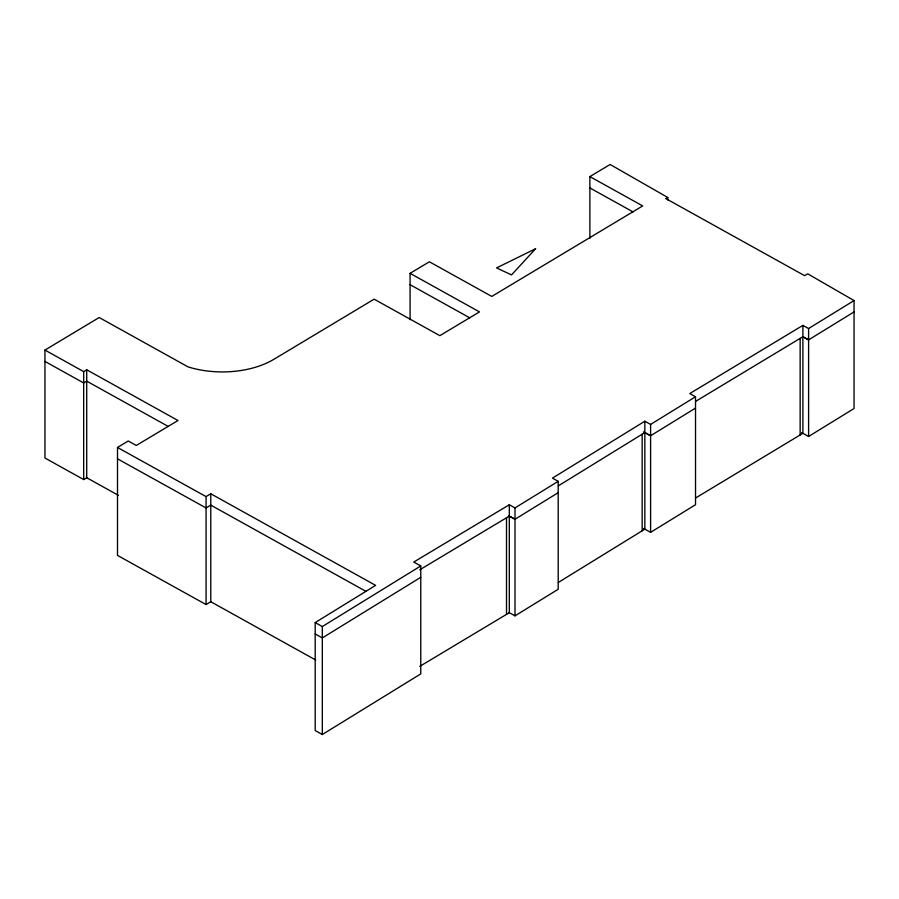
<?xml version="1.0" encoding="UTF-8"?>
<svg xmlns="http://www.w3.org/2000/svg" width="899" height="899" viewBox="0 0 899 899"><rect width="100%" height="100%" fill="white"/><g stroke="black" fill="none" stroke-linecap="round" stroke-linejoin="round"><path stroke-width="1.35" d="M665.867 198.589L804.616 275.667L807.707 273.813L854.05 300.569L808.594 328.528L802.886 325.382L689.758 393.571L695.523 396.762L650.606 424.418L644.841 421.226L552.447 478.133L558.2 481.325L515.003 507.913L509.306 504.755L413.765 562.044L420.766 565.954L420.766 673.902L322.314 734.517L315.189 730.539L315.189 622.591L375.613 585.373L210.782 493.776L206.062 496.608L206.062 604.555L117.499 555.402L117.499 447.466L128.254 440.982L136.277 445.477L177.991 420.507L86.72 369.804L83.686 371.624L83.686 479.56L44.95 458.018L44.95 350.071L99.193 317.516L187.97 366.848A71.65 41.365 0 0 0 274.296 359.061L374.13 299.165L439.847 335.664L479.482 311.897L410.079 273.341L410.079 319.684M322.314 734.517L322.314 626.569L420.766 565.954M558.369 485.831L644.841 432.565L650.606 435.757L695.523 408.112M420.766 577.304L322.314 637.919L315.189 633.941M419.732 569.809L509.306 516.105L515.003 519.262L558.2 492.674M695.714 401.325L802.886 336.72L808.594 339.878L854.05 311.919M558.369 582.428L644.841 529.163L644.841 421.226M508.946 612.489L515.003 615.849L558.2 589.272L558.2 481.325M643.549 528.432L650.606 532.354L695.523 504.71L695.523 396.762M801.627 432.61L808.594 436.476L854.05 408.517L854.05 300.569M695.714 497.922L802.886 433.318L802.886 325.382M410.079 273.341L429.385 261.778L491.775 296.423L642.695 205.927L589.879 176.597L589.879 238.336M83.686 479.56L86.72 477.74L86.72 369.804M665.912 198.6L667.777 197.488L610.14 164.483L589.879 176.597M206.062 604.555L210.782 601.723L210.782 493.776M419.732 666.406L509.306 612.702L509.306 504.755M589.879 187.936L633.098 211.939M802.785 336.653L808.594 339.878M410.079 284.68L469.739 317.83M508.946 515.891L515.003 519.262M83.686 371.624L44.95 350.071M168.248 426.441L86.72 381.142L83.686 382.963L44.95 361.42M117.499 447.466L206.062 496.608M365.848 591.295L210.782 505.126L206.062 507.957L117.499 458.816M86.72 477.74L118.365 495.315M210.782 601.723L315.785 660.068M643.549 431.835L650.606 435.757M315.189 622.591L322.314 626.569M808.594 328.528L808.594 436.476M800.155 338.372L800.155 434.959M667.777 197.488L667.777 200.005M650.606 424.418L650.606 532.354M642.167 434.251L642.167 530.848M515.003 507.913L515.003 615.849M506.508 517.712L506.508 614.309M535.59 248.742L511.531 274.914L496.551 267.913L535.59 248.742"/></g></svg>
